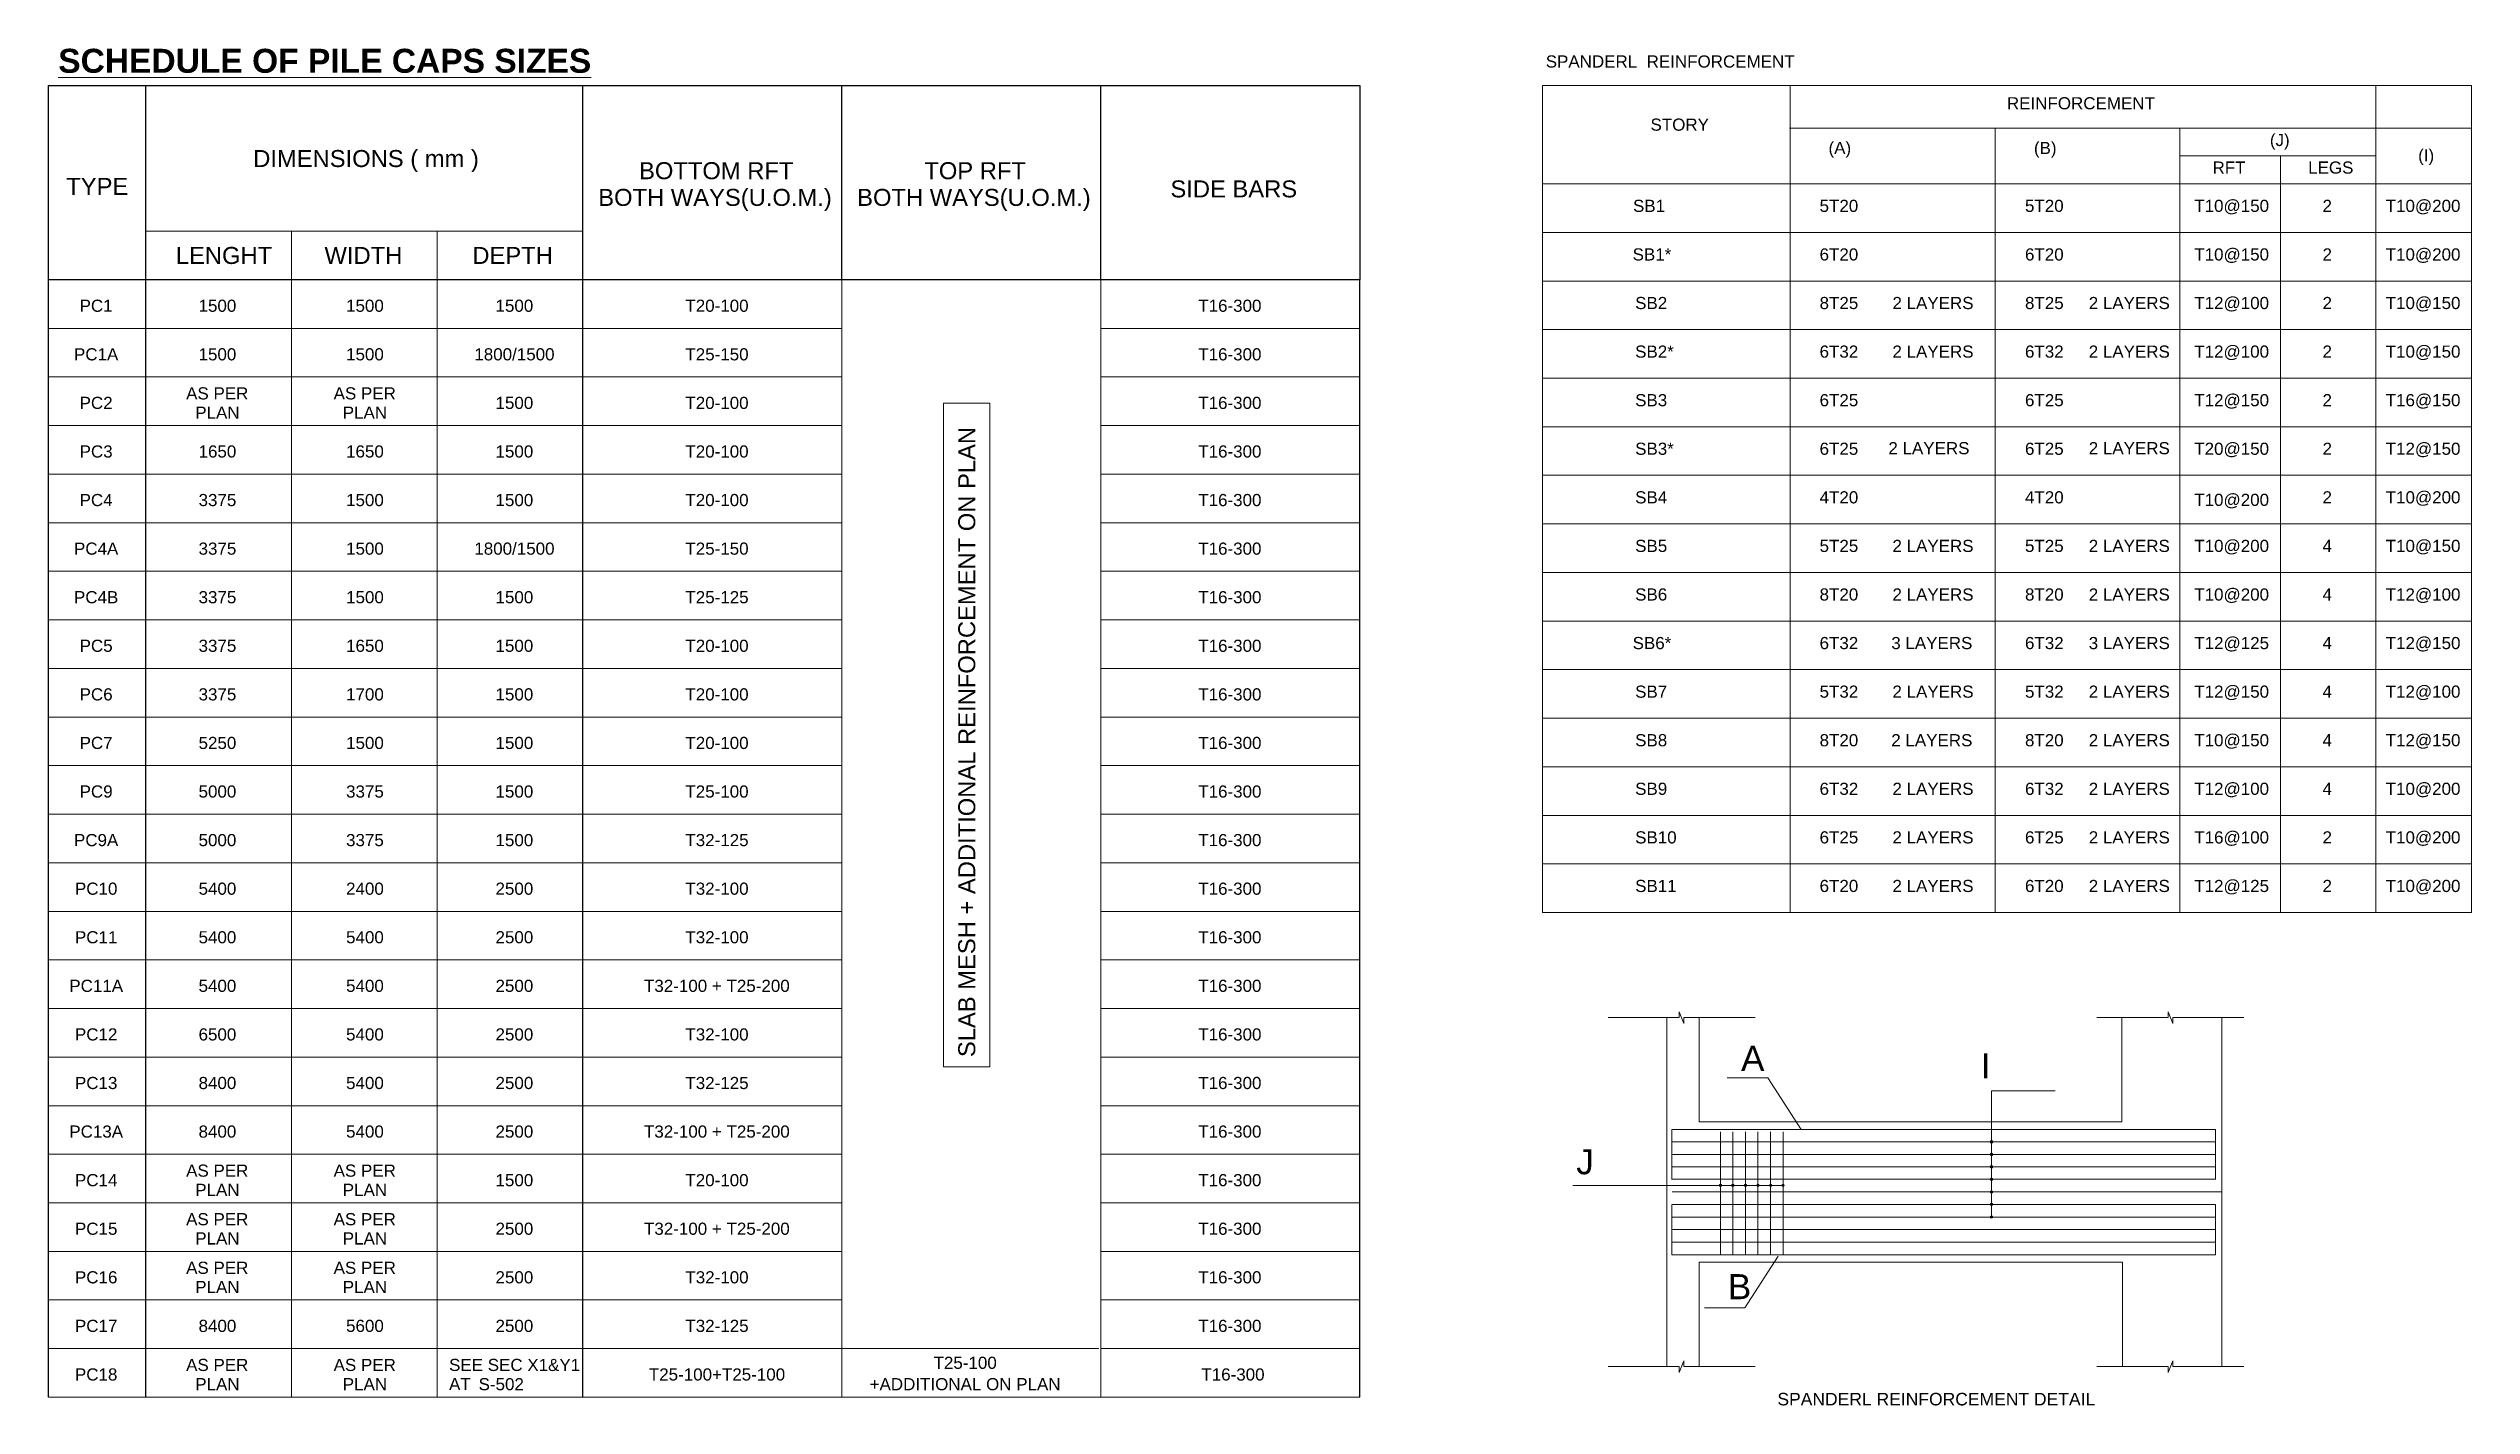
# Model space of a CAD drawing. Header units: millimetres. Extents: x 12491 to 24959, y -3714 to 3270.
import ezdxf

# ---------------------------------------------------------------- set-up
doc = ezdxf.new("R2010")
doc.units = ezdxf.units.MM
for name, color, linetype, lineweight in [('A-ANNO-NOTE', 7, 'Continuous', 13), ('A-DETL', 7, 'Continuous', 13), ('A-DETL-GENF', 7, 'Continuous', 13), ('BEAMS_dwg', 8, 'Continuous', 13), ('G-ANNO-TEXT', 7, 'Continuous', 13)]:
    doc.layers.add(name, color=color, linetype=linetype, lineweight=lineweight)
doc.styles.add('Arial', font='arial.ttf', dxfattribs={"height": 3.5})
doc.styles.add('Arial_1', font='arial.ttf', dxfattribs={"height": 62.5})
doc.styles.add('Arial_2', font='arial.ttf', dxfattribs={"height": 128.865979})
doc.styles.add('Arial_3', font='arial.ttf', dxfattribs={"height": 87.5})
doc.styles.add('Arial_4', font='arial.ttf', dxfattribs={"height": 64.43299})
doc.styles.add('Arial_B', font='arialbd.ttf', dxfattribs={"height": 123.558021})

# ---------------------------------------------------------------- blocks, each defined once
blk = doc.blocks.new('BEAMS_dwg_250139-00-BAI-0_ SCHEDULES0-7790548-BEAMS AND PILE CAPS SCHEDULES')
at = {"layer": 'A-ANNO-NOTE', "color": 10, "lineweight": 25}
for p, q in [((20, -40), (20, 0)), ((110, -40), (110, 0)), ((163.3, -40), (163.3, 0)), ((216.59, -40), (216.59, 0))]:
    blk.add_line(p, q, dxfattribs=at)
at = {"layer": 'A-ANNO-NOTE', "color": 250, "lineweight": 18}
for p, q in [((110, -30), (20, -30)), ((50, -40), (50, -30)), ((80, -40), (80, -30))]:
    blk.add_line(p, q, dxfattribs=at)
at = {"layer": 'A-ANNO-NOTE', "color": 10, "lineweight": 25, "flags": 128}
blk.add_lwpolyline([(269.89, 0), (269.89, -40), (0, -40), (0, 0)], close=True, dxfattribs=at)
at = {"layer": 'A-ANNO-NOTE', "lineweight": 18, "char_height": 3.5, "attachment_point": 1, "line_spacing_factor": 0.941778, "style": 'Arial'}
for s, insert, width in [(' DIMENSIONS ( mm )', (40.77, -13.28), 56.9917), ('TYPE', (3.65, -19.01), 15.1692), ('BOTTOM RFT', (121.54, -15.78), 37.8802), ('TOP RFT', (180.26, -15.78), 24.9392), ('SIDE BARS', (230.91, -19.53), 31.1526), ('BOTH WAYS(U.O.M.)', (113.14, -21.28), 57.2488), ('BOTH WAYS(U.O.M.)', (166.43, -21.28), 57.2488), ('LENGHT', (26.2, -33.23), 23.6537), ('WIDTH', (56.8, -33.23), 19.0686), ('DEPTH', (87.23, -33.23), 19.7542)]:
    blk.add_mtext(s, dxfattribs=dict(at, insert=insert, width=width))
blk = doc.blocks.new('BEAMS_dwg_250139-00-BAI-0_ SCHEDULES1-7790549-BEAMS AND PILE CAPS SCHEDULES')
at = {"layer": 'A-ANNO-NOTE', "color": 10, "lineweight": 25}
for p, q in [((0, -10), (0, 0)), ((20, -10), (20, 0)), ((110, -10), (110, 0)), ((269.9, -10), (269.9, 0))]:
    blk.add_line(p, q, dxfattribs=at)
at = {"layer": 'A-ANNO-NOTE', "color": 250, "lineweight": 18}
for p, q in [((50, -10), (50, 0)), ((80, -10), (80, 0)), ((163.3, -10), (163.3, 0)), ((216.6, -10), (216.6, 0))]:
    blk.add_line(p, q, dxfattribs=at)
at = {"layer": 'A-ANNO-NOTE', "color": 50, "lineweight": 15}
for p, q in [((163.3, -10), (0, -10)), ((269.9, -10), (216.6, -10))]:
    blk.add_line(p, q, dxfattribs=at)
blk = doc.blocks.new('BEAMS_dwg_250139-00-BAI-0_ SCHEDULES2-7790550-BEAMS AND PILE CAPS SCHEDULES')
at = {"layer": 'A-ANNO-NOTE', "color": 10, "lineweight": 25}
for p, q in [((0, -10), (0, 0)), ((20, -10), (20, 0)), ((110, -10), (110, 0)), ((269.9, -10), (269.9, 0))]:
    blk.add_line(p, q, dxfattribs=at)
at = {"layer": 'A-ANNO-NOTE', "color": 250, "lineweight": 18}
for p, q in [((50, -10), (50, 0)), ((80, -10), (80, 0)), ((163.3, -10), (163.3, 0)), ((216.6, -10), (216.6, 0))]:
    blk.add_line(p, q, dxfattribs=at)
at = {"layer": 'A-ANNO-NOTE', "color": 50, "lineweight": 15}
blk.add_line((269.9, -10), (0, -10), dxfattribs=at)
blk = doc.blocks.new('BEAMS_dwg_250139-00-BAI-000-000-3DM-STR-REV 02_M-Kadry - Sheet -7770037-7708863-CHEDULES-Drafting View - BEAMS AND PILE CAPS SCHEDULES_dwg-7785535-BEAMS AND PILE CAPS SCHEDULES-7790551-BEAMS AND PILE CAPS SCHEDULES')
at = {"layer": 'A-DETL-GENF'}
for points in [[(21509, -2294), (21502, -2280), (21498, -2282)], [(21385, -2959), (21391, -2945), (21380, -2956)]]:
    blk.add_hatch(color=256, dxfattribs=at).paths.add_polyline_path(points)
at = {"layer": 'A-DETL'}
for p, q in [((21452, 3079), (21452, -1177)), ((24467, 3079), (24467, -1177)), ((21450, 2860), (24959, 2860)), ((23457, 2860), (23457, -1177)), ((24467, 2717), (23457, 2717)), ((23976, 2717), (23976, -1177)), ((20178, 2573), (24959, 2573)), ((20178, 2323), (24959, 2323)), ((20178, 2073), (24959, 2073)), ((20178, 1823), (24959, 1823)), ((20178, 1573), (24959, 1573)), ((20178, 1323), (24959, 1323)), ((20178, 1073), (24959, 1073)), ((20178, 823), (24959, 823)), ((20178, 573), (24959, 573)), ((20178, 73), (24959, 73)), ((20178, -177), (24959, -177)), ((20178, -427), (24959, -427)), ((20178, -677), (24959, -677)), ((20178, -927), (24959, -927)), ((20818, -1718), (20818, -3514)), ((20846, -2357), (23642, -2357)), ((21094, -2938), (21094, -2305)), ((21158, -2938), (21158, -2305)), ((21223, -2938), (21223, -2305)), ((21287, -2938), (21287, -2305)), ((21352, -2938), (21352, -2305)), ((21416, -2938), (21416, -2305)), ((20846, -2422), (23642, -2422)), ((20846, -2486), (23642, -2486)), ((21416, -2581), (20334, -2581)), ((20846, -2550), (21565, -2550)), ((20846, -2615), (21565, -2615)), ((21416, -2550), (23642, -2550)), ((21416, -2615), (23674, -2615)), ((20846, -2679), (23642, -2679)), ((22482, -2679), (22495, -2679)), ((20846, -2744), (23642, -2744)), ((20846, -2808), (23642, -2808)), ((20846, -2873), (23642, -2873)), ((16575, -3421), (17895, -3421))]:
    blk.add_line(p, q, dxfattribs=at)
at = {"layer": 'A-DETL', "flags": 128}
blk.add_lwpolyline([(24959, -1177), (20178, -1177), (20178, 3079), (24959, 3079)], close=True, dxfattribs=at)
for points in [[(22507, 2860), (22507, 1073), (22507, -1177)], [(24959, 323), (20178, 323), (24467, 323)], [(20516, -1718), (20882, -1718), (20882, -1688), (20906, -1748), (20906, -1718), (21272, -1718)], [(23159, -1718), (23159, -2255), (20985, -2255), (20985, -1718)], [(23031, -1718), (23398, -1718), (23398, -1688), (23421, -1748), (23421, -1718), (23787, -1718)], [(23674, -1718), (23674, -2977), (23674, -3514)], [(21509, -2294), (21337, -2027), (21129, -2027)], [(22489, -2741), (22489, -2095), (22817, -2095)], [(20844, -2551), (20844, -2294), (23642, -2294), (23642, -2551)], [(20844, -2680), (20844, -2938), (23642, -2938), (23642, -2680)], [(23163, -3514), (23163, -2977), (20985, -2977), (20985, -3514)], [(21391, -2945), (21219, -3212), (21011, -3212)], [(20516, -3514), (20882, -3514), (20882, -3544), (20906, -3484), (20906, -3514), (21272, -3514)], [(23031, -3514), (23398, -3514), (23398, -3544), (23421, -3484), (23421, -3514), (23787, -3514)]]:
    blk.add_lwpolyline(points, dxfattribs=at)
at = {"layer": 'A-DETL'}
for centre, start, end in [((22489, -2357), 0, 180), ((22489, -2357), 180, 0), ((22489, -2422), 0, 180), ((22489, -2422), 180, 0), ((22489, -2486), 0, 180), ((22489, -2486), 180, 0), ((21094, -2581), 0, 180), ((21094, -2581), 180, 0), ((21158, -2581), 0, 180), ((21158, -2581), 180, 0), ((21223, -2581), 0, 180), ((21223, -2581), 180, 0), ((21287, -2581), 0, 180), ((21287, -2581), 180, 0), ((21352, -2581), 0, 180), ((21352, -2581), 180, 0), ((21416, -2581), 0, 180), ((21416, -2581), 180, 0), ((22489, -2550), 0, 180), ((22489, -2550), 180, 0), ((22489, -2615), 0, 180), ((22489, -2615), 180, 0), ((22489, -2679), 0, 180), ((22489, -2679), 180, 0), ((22489, -2744), 0, 180), ((22489, -2744), 180, 0)]:
    blk.add_arc(centre, 6.44, start, end, dxfattribs=at)
at = {"layer": 'G-ANNO-TEXT', "flags": 128}
blk.add_lwpolyline([(17096, -1972), (17096, 1445), (17335, 1445), (17335, -1972)], close=True, dxfattribs=at)
at = {"xscale": 25, "yscale": 25, "zscale": 25}
for name, p in [('BEAMS_dwg_250139-00-BAI-0_ SCHEDULES0-7790548-BEAMS AND PILE CAPS SCHEDULES', (12491, 3079)), ('BEAMS_dwg_250139-00-BAI-0_ SCHEDULES1-7790549-BEAMS AND PILE CAPS SCHEDULES', (12491, 2079)), ('BEAMS_dwg_250139-00-BAI-0_ SCHEDULES1-7790549-BEAMS AND PILE CAPS SCHEDULES', (12491, 1829)), ('BEAMS_dwg_250139-00-BAI-0_ SCHEDULES1-7790549-BEAMS AND PILE CAPS SCHEDULES', (12491, 1579)), ('BEAMS_dwg_250139-00-BAI-0_ SCHEDULES1-7790549-BEAMS AND PILE CAPS SCHEDULES', (12491, 1329)), ('BEAMS_dwg_250139-00-BAI-0_ SCHEDULES1-7790549-BEAMS AND PILE CAPS SCHEDULES', (12491, 1079)), ('BEAMS_dwg_250139-00-BAI-0_ SCHEDULES1-7790549-BEAMS AND PILE CAPS SCHEDULES', (12491, 829)), ('BEAMS_dwg_250139-00-BAI-0_ SCHEDULES1-7790549-BEAMS AND PILE CAPS SCHEDULES', (12491, 579)), ('BEAMS_dwg_250139-00-BAI-0_ SCHEDULES1-7790549-BEAMS AND PILE CAPS SCHEDULES', (12491, 329)), ('BEAMS_dwg_250139-00-BAI-0_ SCHEDULES1-7790549-BEAMS AND PILE CAPS SCHEDULES', (12491, 79)), ('BEAMS_dwg_250139-00-BAI-0_ SCHEDULES1-7790549-BEAMS AND PILE CAPS SCHEDULES', (12491, -171)), ('BEAMS_dwg_250139-00-BAI-0_ SCHEDULES1-7790549-BEAMS AND PILE CAPS SCHEDULES', (12491, -421)), ('BEAMS_dwg_250139-00-BAI-0_ SCHEDULES1-7790549-BEAMS AND PILE CAPS SCHEDULES', (12491, -671)), ('BEAMS_dwg_250139-00-BAI-0_ SCHEDULES1-7790549-BEAMS AND PILE CAPS SCHEDULES', (12491, -921)), ('BEAMS_dwg_250139-00-BAI-0_ SCHEDULES1-7790549-BEAMS AND PILE CAPS SCHEDULES', (12491, -1171)), ('BEAMS_dwg_250139-00-BAI-0_ SCHEDULES1-7790549-BEAMS AND PILE CAPS SCHEDULES', (12491, -1421)), ('BEAMS_dwg_250139-00-BAI-0_ SCHEDULES1-7790549-BEAMS AND PILE CAPS SCHEDULES', (12491, -1671)), ('BEAMS_dwg_250139-00-BAI-0_ SCHEDULES1-7790549-BEAMS AND PILE CAPS SCHEDULES', (12491, -1921)), ('BEAMS_dwg_250139-00-BAI-0_ SCHEDULES1-7790549-BEAMS AND PILE CAPS SCHEDULES', (12491, -2171)), ('BEAMS_dwg_250139-00-BAI-0_ SCHEDULES1-7790549-BEAMS AND PILE CAPS SCHEDULES', (12491, -2421)), ('BEAMS_dwg_250139-00-BAI-0_ SCHEDULES1-7790549-BEAMS AND PILE CAPS SCHEDULES', (12491, -2671)), ('BEAMS_dwg_250139-00-BAI-0_ SCHEDULES1-7790549-BEAMS AND PILE CAPS SCHEDULES', (12491, -2921)), ('BEAMS_dwg_250139-00-BAI-0_ SCHEDULES1-7790549-BEAMS AND PILE CAPS SCHEDULES', (12491, -3171)), ('BEAMS_dwg_250139-00-BAI-0_ SCHEDULES2-7790550-BEAMS AND PILE CAPS SCHEDULES', (12491, -3421))]:
    blk.add_blockref(name, p, dxfattribs=at)
at = {"layer": 'A-ANNO-NOTE', "lineweight": 18, "attachment_point": 1, "line_spacing_factor": 0.941778}
for s, insert, char_height, width, style in [('\\LSCHEDULE OF PILE CAPS SIZES', (12541, 3268), 123.56, 3184.09, 'Arial_B'), ('PC1', (12651, 1977), 62.5, 202.77, 'Arial_1'), ('1500', (13263, 1977), 62.5, 232.62, 'Arial_1'), ('1500', (14022, 1977), 62.5, 232.62, 'Arial_1'), ('1500', (14791, 1977), 62.5, 232.62, 'Arial_1'), ('T20-100', (15768, 1977), 62.5, 388.72, 'Arial_1'), ('T16-300', (18407, 1977), 62.5, 388.72, 'Arial_1'), ('PC1A', (12622, 1727), 62.5, 272.41, 'Arial_1'), ('1500', (13263, 1727), 62.5, 232.62, 'Arial_1'), ('1500', (14022, 1727), 62.5, 232.62, 'Arial_1'), ('1800/1500', (14682, 1727), 62.5, 494.31, 'Arial_1'), ('T25-150', (15768, 1727), 62.5, 388.72, 'Arial_1'), ('T16-300', (18407, 1727), 62.5, 388.72, 'Arial_1'), ('AS PER', (13199, 1526), 62.5, 382.59, 'Arial_1'), ('AS PER', (13958, 1526), 62.5, 382.59, 'Arial_1'), ('PC2', (12651, 1477), 62.5, 202.77, 'Arial_1'), ('PLAN', (13246, 1427), 62.5, 272.41, 'Arial_1'), ('PLAN', (14005, 1427), 62.5, 272.41, 'Arial_1'), ('1500', (14791, 1477), 62.5, 232.62, 'Arial_1'), ('T20-100', (15768, 1477), 62.5, 388.72, 'Arial_1'), ('T16-300', (18407, 1477), 62.5, 388.72, 'Arial_1'), ('PC3', (12651, 1227), 62.5, 202.77, 'Arial_1'), ('1650', (13263, 1227), 62.5, 232.62, 'Arial_1'), ('1650', (14022, 1227), 62.5, 232.62, 'Arial_1'), ('1500', (14791, 1227), 62.5, 232.62, 'Arial_1'), ('T20-100', (15768, 1227), 62.5, 388.72, 'Arial_1'), ('T16-300', (18407, 1227), 62.5, 388.72, 'Arial_1'), ('PC4', (12651, 977), 62.5, 202.77, 'Arial_1'), ('3375', (13263, 977), 62.5, 232.62, 'Arial_1'), ('1500', (14022, 977), 62.5, 232.62, 'Arial_1'), ('1500', (14791, 977), 62.5, 232.62, 'Arial_1'), ('T20-100', (15768, 977), 62.5, 388.72, 'Arial_1'), ('T16-300', (18407, 977), 62.5, 388.72, 'Arial_1'), ('PC4A', (12622, 727), 62.5, 272.41, 'Arial_1'), ('3375', (13263, 727), 62.5, 232.62, 'Arial_1'), ('1500', (14022, 727), 62.5, 232.62, 'Arial_1'), ('1800/1500', (14682, 727), 62.5, 494.31, 'Arial_1'), ('T25-150', (15768, 727), 62.5, 388.72, 'Arial_1'), ('T16-300', (18407, 727), 62.5, 388.72, 'Arial_1'), ('PC4B', (12622, 477), 62.5, 272.41, 'Arial_1'), ('3375', (13263, 477), 62.5, 232.62, 'Arial_1'), ('1500', (14022, 477), 62.5, 232.62, 'Arial_1'), ('1500', (14791, 477), 62.5, 232.62, 'Arial_1'), ('T25-125', (15768, 477), 62.5, 388.72, 'Arial_1'), ('T16-300', (18407, 477), 62.5, 388.72, 'Arial_1'), ('PC5', (12651, 227), 62.5, 202.77, 'Arial_1'), ('3375', (13263, 227), 62.5, 232.62, 'Arial_1'), ('1650', (14022, 227), 62.5, 232.62, 'Arial_1'), ('1500', (14791, 227), 62.5, 232.62, 'Arial_1'), ('T20-100', (15768, 227), 62.5, 388.72, 'Arial_1'), ('T16-300', (18407, 227), 62.5, 388.72, 'Arial_1'), ('PC6', (12651, -23), 62.5, 202.77, 'Arial_1'), ('3375', (13263, -23), 62.5, 232.62, 'Arial_1'), ('1700', (14022, -23), 62.5, 232.62, 'Arial_1'), ('1500', (14791, -23), 62.5, 232.62, 'Arial_1'), ('T20-100', (15768, -23), 62.5, 388.72, 'Arial_1'), ('T16-300', (18407, -23), 62.5, 388.72, 'Arial_1'), ('PC7', (12651, -273), 62.5, 202.77, 'Arial_1'), ('5250', (13263, -273), 62.5, 232.62, 'Arial_1'), ('1500', (14022, -273), 62.5, 232.62, 'Arial_1'), ('1500', (14791, -273), 62.5, 232.62, 'Arial_1'), ('T20-100', (15768, -273), 62.5, 388.72, 'Arial_1'), ('T16-300', (18407, -273), 62.5, 388.72, 'Arial_1'), ('PC9', (12651, -523), 62.5, 202.77, 'Arial_1'), ('5000', (13263, -523), 62.5, 232.62, 'Arial_1'), ('3375', (14022, -523), 62.5, 232.62, 'Arial_1'), ('1500', (14791, -523), 62.5, 232.62, 'Arial_1'), ('T25-100', (15768, -523), 62.5, 388.72, 'Arial_1'), ('T16-300', (18407, -523), 62.5, 388.72, 'Arial_1'), ('PC9A', (12622, -773), 62.5, 272.41, 'Arial_1'), ('5000', (13263, -773), 62.5, 232.62, 'Arial_1'), ('3375', (14022, -773), 62.5, 232.62, 'Arial_1'), ('1500', (14791, -773), 62.5, 232.62, 'Arial_1'), ('T32-125', (15768, -773), 62.5, 388.72, 'Arial_1'), ('T16-300', (18407, -773), 62.5, 388.72, 'Arial_1'), ('PC10', (12627, -1023), 62.5, 260.93, 'Arial_1'), ('5400', (13263, -1023), 62.5, 232.62, 'Arial_1'), ('2400', (14022, -1023), 62.5, 232.62, 'Arial_1'), ('2500', (14791, -1023), 62.5, 232.62, 'Arial_1'), ('T32-100', (15768, -1023), 62.5, 388.72, 'Arial_1'), ('T16-300', (18407, -1023), 62.5, 388.72, 'Arial_1'), ('PC11', (12627, -1273), 62.5, 260.93, 'Arial_1'), ('5400', (13263, -1273), 62.5, 232.62, 'Arial_1'), ('5400', (14022, -1273), 62.5, 232.62, 'Arial_1'), ('2500', (14791, -1273), 62.5, 232.62, 'Arial_1'), ('T32-100', (15768, -1273), 62.5, 388.72, 'Arial_1'), ('T16-300', (18407, -1273), 62.5, 388.72, 'Arial_1'), ('PC11A', (12598, -1523), 62.5, 330.56, 'Arial_1'), ('5400', (13263, -1523), 62.5, 232.62, 'Arial_1'), ('5400', (14022, -1523), 62.5, 232.62, 'Arial_1'), ('2500', (14791, -1523), 62.5, 232.62, 'Arial_1'), ('T32-100 + T25-200', (15555, -1523), 62.5, 896.04, 'Arial_1'), ('T16-300', (18407, -1523), 62.5, 388.72, 'Arial_1'), ('PC12', (12627, -1773), 62.5, 260.93, 'Arial_1'), ('6500', (13263, -1773), 62.5, 232.62, 'Arial_1'), ('5400', (14022, -1773), 62.5, 232.62, 'Arial_1'), ('2500', (14791, -1773), 62.5, 232.62, 'Arial_1'), ('T32-100', (15768, -1773), 62.5, 388.72, 'Arial_1'), ('T16-300', (18407, -1773), 62.5, 388.72, 'Arial_1'), ('PC13', (12627, -2023), 62.5, 260.93, 'Arial_1'), ('8400', (13263, -2023), 62.5, 232.62, 'Arial_1'), ('5400', (14022, -2023), 62.5, 232.62, 'Arial_1'), ('2500', (14791, -2023), 62.5, 232.62, 'Arial_1'), ('T32-125', (15768, -2023), 62.5, 388.72, 'Arial_1'), ('T16-300', (18407, -2023), 62.5, 388.72, 'Arial_1'), ('PC13A', (12598, -2273), 62.5, 330.56, 'Arial_1'), ('8400', (13263, -2273), 62.5, 232.62, 'Arial_1'), ('5400', (14022, -2273), 62.5, 232.62, 'Arial_1'), ('2500', (14791, -2273), 62.5, 232.62, 'Arial_1'), ('T32-100 + T25-200', (15555, -2273), 62.5, 896.04, 'Arial_1'), ('T16-300', (18407, -2273), 62.5, 388.72, 'Arial_1'), ('AS PER', (13199, -2474), 62.5, 382.59, 'Arial_1'), ('AS PER', (13958, -2474), 62.5, 382.59, 'Arial_1'), ('PC14', (12627, -2523), 62.5, 260.93, 'Arial_1'), ('PLAN', (13246, -2573), 62.5, 272.41, 'Arial_1'), ('PLAN', (14005, -2573), 62.5, 272.41, 'Arial_1'), ('1500', (14791, -2523), 62.5, 232.62, 'Arial_1'), ('T20-100', (15768, -2523), 62.5, 388.72, 'Arial_1'), ('T16-300', (18407, -2523), 62.5, 388.72, 'Arial_1'), ('AS PER', (13199, -2724), 62.5, 382.59, 'Arial_1'), ('AS PER', (13958, -2724), 62.5, 382.59, 'Arial_1'), ('PC15', (12627, -2773), 62.5, 260.93, 'Arial_1'), ('PLAN', (13246, -2823), 62.5, 272.41, 'Arial_1'), ('PLAN', (14005, -2823), 62.5, 272.41, 'Arial_1'), ('2500', (14791, -2773), 62.5, 232.62, 'Arial_1'), ('T32-100 + T25-200', (15555, -2773), 62.5, 896.04, 'Arial_1'), ('T16-300', (18407, -2773), 62.5, 388.72, 'Arial_1'), ('AS PER', (13199, -2974), 62.5, 382.59, 'Arial_1'), ('AS PER', (13958, -2974), 62.5, 382.59, 'Arial_1'), ('PC16', (12627, -3023), 62.5, 260.93, 'Arial_1'), ('PLAN', (13246, -3073), 62.5, 272.41, 'Arial_1'), ('PLAN', (14005, -3073), 62.5, 272.41, 'Arial_1'), ('2500', (14791, -3023), 62.5, 232.62, 'Arial_1'), ('T32-100', (15768, -3023), 62.5, 388.72, 'Arial_1'), ('T16-300', (18407, -3023), 62.5, 388.72, 'Arial_1'), ('PC17', (12627, -3273), 62.5, 260.93, 'Arial_1'), ('8400', (13263, -3273), 62.5, 232.62, 'Arial_1'), ('5600', (14022, -3273), 62.5, 232.62, 'Arial_1'), ('2500', (14791, -3273), 62.5, 232.62, 'Arial_1'), ('T32-125', (15768, -3273), 62.5, 388.72, 'Arial_1'), ('T16-300', (18407, -3273), 62.5, 388.72, 'Arial_1'), ('AS PER', (13199, -3474), 62.5, 382.59, 'Arial_1'), ('AS PER', (13958, -3474), 62.5, 382.59, 'Arial_1'), ('SEE SEC X1&Y1\\PAT', (14552, -3474), 62.5, 804.98, 'Arial_1'), ('PC18', (12627, -3523), 62.5, 260.93, 'Arial_1'), ('PLAN', (13246, -3573), 62.5, 272.41, 'Arial_1'), ('PLAN', (14005, -3573), 62.5, 272.41, 'Arial_1'), ('S-502', (14704, -3573), 62.5, 278.53, 'Arial_1'), ('T25-100+T25-100', (15580, -3523), 62.5, 837.88, 'Arial_1'), ('T16-300', (18423, -3523), 62.5, 388.72, 'Arial_1')]:
    blk.add_mtext(s, dxfattribs=dict(at, insert=insert, char_height=char_height, width=width, style=style))
at = {"layer": 'G-ANNO-TEXT', "attachment_point": 1, "line_spacing_factor": 0.941778}
for s, insert, char_height, width, style in [('SPANDERL  REINFORCEMENT', (20195, 3234), 62.5, 1527.32, 'Arial_1'), ('REINFORCEMENT', (22568, 3019), 62.5, 907.51, 'Arial_1'), ('STORY', (20734, 2909), 62.5, 357.34, 'Arial_1'), ('(A)', (21650, 2789), 62.5, 138.5, 'Arial_1'), ('(B)', (22707, 2789), 62.5, 138.5, 'Arial_1'), ('(J)', (23921, 2830), 62.5, 120.9, 'Arial_1'), ('(I)', (24684, 2751), 62.5, 97.94, 'Arial_1'), ('RFT', (23626, 2688), 62.5, 202.01, 'Arial_1'), ('LEGS', (24118, 2688), 62.5, 278.53, 'Arial_1'), ('T10@150', (23532, 2491), 62.5, 459.88, 'Arial_1'), ('T10@200', (24517, 2491), 62.5, 459.88, 'Arial_1'), ('SB1', (20644, 2491), 62.5, 197.42, 'Arial_1'), ('5T20', (21604, 2491), 62.5, 237.97, 'Arial_1'), ('5T20', (22661, 2491), 62.5, 237.97, 'Arial_1'), ('2', (24192, 2491), 62.5, 58.15, 'Arial_1'), ('T10@150', (23532, 2241), 62.5, 459.88, 'Arial_1'), ('T10@200', (24517, 2241), 62.5, 459.88, 'Arial_1'), ('SB1*', (20642, 2241), 62.5, 237.97, 'Arial_1'), ('6T20', (21604, 2241), 62.5, 237.97, 'Arial_1'), ('6T20', (22661, 2241), 62.5, 237.97, 'Arial_1'), ('2', (24192, 2241), 62.5, 58.15, 'Arial_1'), ('SB2', (20655, 1991), 62.5, 197.42, 'Arial_1'), ('8T25', (21604, 1991), 62.5, 237.97, 'Arial_1'), ('2 LAYERS', (21979, 1991), 62.5, 497.37, 'Arial_1'), ('8T25', (22661, 1991), 62.5, 237.97, 'Arial_1'), ('2 LAYERS', (22989, 1991), 62.5, 497.37, 'Arial_1'), ('T12@100', (23532, 1991), 62.5, 459.88, 'Arial_1'), ('2', (24192, 1991), 62.5, 58.15, 'Arial_1'), ('T10@150', (24517, 1991), 62.5, 459.88, 'Arial_1'), ('SB2*', (20655, 1741), 62.5, 237.97, 'Arial_1'), ('6T32', (21604, 1741), 62.5, 237.97, 'Arial_1'), ('2 LAYERS', (21979, 1741), 62.5, 497.37, 'Arial_1'), ('6T32', (22661, 1741), 62.5, 237.97, 'Arial_1'), ('2 LAYERS', (22989, 1741), 62.5, 497.37, 'Arial_1'), ('T12@100', (23532, 1741), 62.5, 459.88, 'Arial_1'), ('2', (24192, 1741), 62.5, 58.15, 'Arial_1'), ('T10@150', (24517, 1741), 62.5, 459.88, 'Arial_1'), ('SB3', (20655, 1491), 62.5, 197.42, 'Arial_1'), ('6T25', (21604, 1491), 62.5, 237.97, 'Arial_1'), ('6T25', (22661, 1491), 62.5, 237.97, 'Arial_1'), ('T12@150', (23532, 1491), 62.5, 459.88, 'Arial_1'), ('2', (24192, 1491), 62.5, 58.15, 'Arial_1'), ('T16@150', (24517, 1491), 62.5, 459.88, 'Arial_1'), ('SB3*', (20655, 1241), 62.5, 237.97, 'Arial_1'), ('6T25', (21604, 1241), 62.5, 237.97, 'Arial_1'), ('2 LAYERS', (21958, 1244), 62.5, 497.37, 'Arial_1'), ('6T25', (22661, 1241), 62.5, 237.97, 'Arial_1'), ('2 LAYERS', (22989, 1244), 62.5, 497.37, 'Arial_1'), ('T20@150', (23532, 1241), 62.5, 459.88, 'Arial_1'), ('2', (24192, 1241), 62.5, 58.15, 'Arial_1'), ('T12@150', (24517, 1241), 62.5, 459.88, 'Arial_1'), ('SB4', (20655, 991), 62.5, 197.42, 'Arial_1'), ('4T20', (21604, 991), 62.5, 237.97, 'Arial_1'), ('4T20', (22661, 991), 62.5, 237.97, 'Arial_1'), ('T10@200', (23532, 978), 62.5, 459.88, 'Arial_1'), ('2', (24192, 991), 62.5, 58.15, 'Arial_1'), ('T10@200', (24517, 991), 62.5, 459.88, 'Arial_1'), ('SB5', (20655, 741), 62.5, 197.42, 'Arial_1'), ('5T25', (21604, 741), 62.5, 237.97, 'Arial_1'), ('2 LAYERS', (21979, 741), 62.5, 497.37, 'Arial_1'), ('5T25', (22661, 741), 62.5, 237.97, 'Arial_1'), ('2 LAYERS', (22989, 741), 62.5, 497.37, 'Arial_1'), ('T10@200', (23532, 741), 62.5, 459.88, 'Arial_1'), ('4', (24192, 741), 62.5, 58.15, 'Arial_1'), ('T10@150', (24517, 741), 62.5, 459.88, 'Arial_1'), ('SB6', (20655, 491), 62.5, 197.42, 'Arial_1'), ('8T20', (21604, 491), 62.5, 237.97, 'Arial_1'), ('2 LAYERS', (21979, 491), 62.5, 497.37, 'Arial_1'), ('8T20', (22661, 491), 62.5, 237.97, 'Arial_1'), ('2 LAYERS', (22989, 491), 62.5, 497.37, 'Arial_1'), ('T10@200', (23532, 491), 62.5, 459.88, 'Arial_1'), ('4', (24192, 491), 62.5, 58.15, 'Arial_1'), ('T12@100', (24517, 491), 62.5, 459.88, 'Arial_1'), ('SB6*', (20642, 241), 62.5, 237.97, 'Arial_1'), ('6T32', (21604, 241), 62.5, 237.97, 'Arial_1'), ('3 LAYERS', (21973, 241), 62.5, 497.37, 'Arial_1'), ('6T32', (22661, 241), 62.5, 237.97, 'Arial_1'), ('3 LAYERS', (22989, 241), 62.5, 497.37, 'Arial_1'), ('T12@125', (23532, 241), 62.5, 459.88, 'Arial_1'), ('4', (24192, 241), 62.5, 58.15, 'Arial_1'), ('T12@150', (24517, 241), 62.5, 459.88, 'Arial_1'), ('SB7', (20655, -9), 62.5, 197.42, 'Arial_1'), ('5T32', (21604, -9), 62.5, 237.97, 'Arial_1'), ('2 LAYERS', (21979, -9), 62.5, 497.37, 'Arial_1'), ('5T32', (22661, -9), 62.5, 237.97, 'Arial_1'), ('2 LAYERS', (22989, -9), 62.5, 497.37, 'Arial_1'), ('T12@150', (23532, -9), 62.5, 459.88, 'Arial_1'), ('4', (24192, -9), 62.5, 58.15, 'Arial_1'), ('T12@100', (24517, -9), 62.5, 459.88, 'Arial_1'), ('SB8', (20655, -259), 62.5, 197.42, 'Arial_1'), ('8T20', (21604, -259), 62.5, 237.97, 'Arial_1'), ('2 LAYERS', (21973, -259), 62.5, 497.37, 'Arial_1'), ('8T20', (22661, -259), 62.5, 237.97, 'Arial_1'), ('2 LAYERS', (22989, -259), 62.5, 497.37, 'Arial_1'), ('T10@150', (23532, -259), 62.5, 459.88, 'Arial_1'), ('4', (24192, -259), 62.5, 58.15, 'Arial_1'), ('T12@150', (24517, -259), 62.5, 459.88, 'Arial_1'), ('SB9', (20655, -509), 62.5, 197.42, 'Arial_1'), ('6T32', (21604, -509), 62.5, 237.97, 'Arial_1'), ('2 LAYERS', (21979, -509), 62.5, 497.37, 'Arial_1'), ('6T32', (22661, -509), 62.5, 237.97, 'Arial_1'), ('2 LAYERS', (22989, -509), 62.5, 497.37, 'Arial_1'), ('T12@100', (23532, -509), 62.5, 459.88, 'Arial_1'), ('4', (24192, -509), 62.5, 58.15, 'Arial_1'), ('T10@200', (24517, -509), 62.5, 459.88, 'Arial_1'), ('SB10', (20655, -759), 62.5, 255.57, 'Arial_1'), ('6T25', (21604, -759), 62.5, 237.97, 'Arial_1'), ('2 LAYERS', (21979, -759), 62.5, 497.37, 'Arial_1'), ('6T25', (22661, -759), 62.5, 237.97, 'Arial_1'), ('2 LAYERS', (22989, -759), 62.5, 497.37, 'Arial_1'), ('T16@100', (23532, -759), 62.5, 459.88, 'Arial_1'), ('2', (24192, -759), 62.5, 58.15, 'Arial_1'), ('T10@200', (24517, -759), 62.5, 459.88, 'Arial_1'), ('SB11', (20655, -1009), 62.5, 255.57, 'Arial_1'), ('6T20', (21604, -1009), 62.5, 237.97, 'Arial_1'), ('2 LAYERS', (21979, -1009), 62.5, 497.37, 'Arial_1'), ('6T20', (22661, -1009), 62.5, 237.97, 'Arial_1'), ('2 LAYERS', (22989, -1009), 62.5, 497.37, 'Arial_1'), ('T12@125', (23532, -1009), 62.5, 459.88, 'Arial_1'), ('2', (24192, -1009), 62.5, 58.15, 'Arial_1'), ('T10@200', (24517, -1009), 62.5, 459.88, 'Arial_1'), ('A', (21200, -1863), 129, 143.56, 'Arial_2'), ('I', (22433, -1902), 129, 59.95, 'Arial_2'), ('J', (20352, -2395), 129, 107.27, 'Arial_2'), ('B', (21132, -3038), 129, 143.56, 'Arial_2'), ('T25-100', (17045, -3463), 62.5, 388.72, 'Arial_1'), ('+ADDITIONAL ON PLAN', (16716, -3573), 62.5, 1172.27, 'Arial_1'), ('SPANDERL REINFORCEMENT DETAIL', (21387, -3649), 64.43, 1950.67, 'Arial_4')]:
    blk.add_mtext(s, dxfattribs=dict(at, insert=insert, char_height=char_height, width=width, style=style))
at = {"layer": 'G-ANNO-TEXT', "insert": (17172, -1921), "char_height": 87.5, "width": 3869.16, "attachment_point": 1, "rotation": 90, "line_spacing_factor": 0.941778, "style": 'Arial_3'}
blk.add_mtext('SLAB MESH + ADDITIONAL REINFORCEMENT ON PLAN', dxfattribs=at)
blk = doc.blocks.new('BEAMS_dwg-7790547-BEAMS AND PILE CAPS SCHEDULES')
blk.add_blockref('BEAMS_dwg_250139-00-BAI-000-000-3DM-STR-REV 02_M-Kadry - Sheet -7770037-7708863-CHEDULES-Drafting View - BEAMS AND PILE CAPS SCHEDULES_dwg-7785535-BEAMS AND PILE CAPS SCHEDULES-7790551-BEAMS AND PILE CAPS SCHEDULES', (0, 0))

msp = doc.modelspace()

# ---------------------------------------------------------------- block references
at = {"layer": 'BEAMS_dwg', "color": 7}
msp.add_blockref('BEAMS_dwg-7790547-BEAMS AND PILE CAPS SCHEDULES', (0, 0), dxfattribs=at)

doc.saveas('drawing.dxf')
